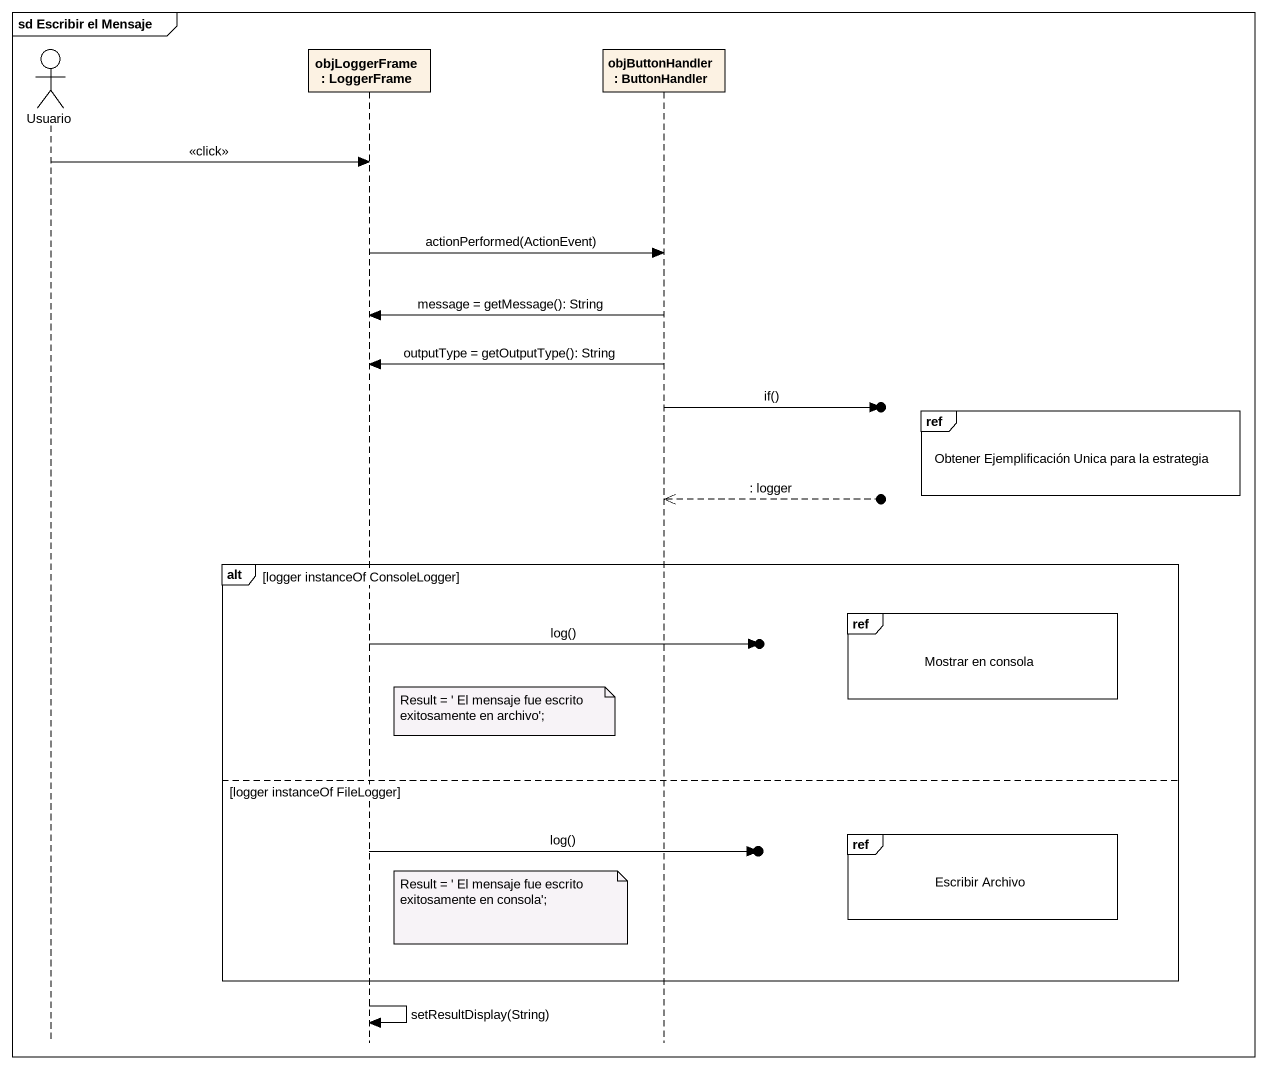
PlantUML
@startuml
mainframe sd Escribir el Mensaje
hide footbox
actor Usuario
participant "objLoggerFrame : LoggerFrame" as objLoggerFrame
participant "objButtonHandler : ButtonHandler" as objButtonHandler

Usuario -> objLoggerFrame : <<click>>
objLoggerFrame -> objButtonHandler : actionPerformed(ActionEvent)
objButtonHandler -> objLoggerFrame : message = getMessage(): String
objButtonHandler -> objLoggerFrame : outputType = getOutputType(): String
objButtonHandler ->o] : if()
ref over objButtonHandler : Obtener Ejemplificación Unica para la estrategia
objButtonHandler <<--o] : : logger
alt logger instanceOf ConsoleLogger
  ref over objButtonHandler : Mostrar en consola
  objLoggerFrame ->o] : log()
  note right of objLoggerFrame : Result = ' El mensaje fue escrito exitosamente en archivo';
else logger instanceOf FileLogger
  ref over objButtonHandler : Escribir Archivo
  objLoggerFrame ->o] : log()
  note right of objLoggerFrame : Result = ' El mensaje fue escrito exitosamente en consola';
end
objLoggerFrame -> objLoggerFrame : setResultDisplay(String)
@enduml
